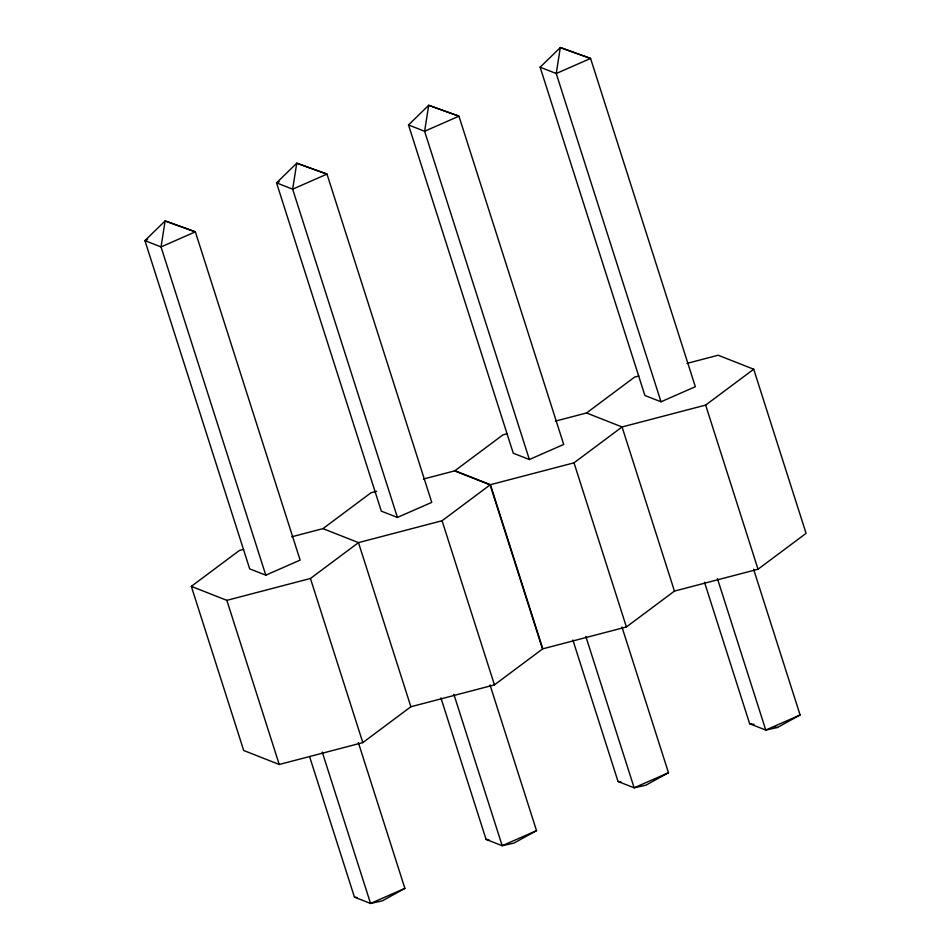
<?xml version="1.0" encoding="UTF-8"?>
<svg xmlns="http://www.w3.org/2000/svg" width="951" height="951" viewBox="0 0 951 951"><rect width="100%" height="100%" fill="white"/><g stroke="black" fill="none" stroke-linecap="round" stroke-linejoin="round"><path stroke-width="1.43" d="M408.502 124.95L428.699 105.288L458.941 116.177L563.705 444.45L529.374 459.523L513.267 453.223L408.502 124.95L424.61 131.262L458.941 116.177L428.699 105.288L424.61 131.262L529.374 459.523M540.132 67.212L560.329 47.55L590.571 58.439L695.336 386.712L661.004 401.786L644.897 395.485L540.132 67.212L556.24 73.524L590.571 58.439L560.329 47.55L556.24 73.524L661.004 401.786M423.421 479.042L454.59 470.888L490.11 484.879L542.498 649.01L494.449 684.875L410.868 706.748L362.818 742.612L279.237 764.485L243.706 750.494L191.329 586.363L239.379 550.498L243.622 549.381M291.791 536.78L322.96 528.625L371.009 492.761L376.679 491.275M191.329 586.363L226.849 600.354L310.43 578.481L358.479 542.617L442.06 520.744L490.11 484.879M555.372 421.127L586.541 412.972L634.59 377.107L638.846 375.99M490.431 484.701L574.012 462.828L622.073 426.963L705.642 405.09L753.703 369.226L806.079 533.356L758.03 569.221L674.449 591.094L626.4 626.959L542.819 648.832L490.431 484.701L454.911 470.709L502.96 434.845L507.216 433.727M358.372 742.636L404.888 888.377L382.302 900.847L370.557 903.45L354.45 897.15L309.741 757.067M490.003 684.898L536.519 830.639L513.932 843.109L502.187 845.712L486.08 839.4L440.919 697.915M621.954 626.982L668.47 772.723L645.884 785.193L634.139 787.797L618.031 781.496L572.871 639.999M704.501 582.262L749.661 723.759L765.769 730.059L777.514 727.456L800.1 714.986L753.596 569.245M147.56 239.45L144.921 240.603L249.685 568.876L265.793 575.177L300.124 560.103L195.359 231.83L165.117 220.941L144.921 240.603L161.028 246.915L195.359 231.83L165.117 220.941L161.028 246.915L265.793 575.177M279.19 181.712L276.551 182.865L381.315 511.139L397.423 517.439L431.754 502.366L326.989 174.092L296.748 163.203L276.551 182.865L292.658 189.178L326.989 174.092L296.748 163.203L292.658 189.178L397.423 517.439M404.888 888.377L370.557 903.45L322.234 752.051M536.519 830.639L502.187 845.712L453.865 694.313M668.47 772.723L634.139 787.797L585.816 636.397M800.1 714.986L765.769 730.059L717.446 578.66M687.002 363.389L718.171 355.234L753.703 369.226M749.661 723.759L754.06 724.341M774.59 727.063L777.514 727.456M618.031 781.496L620.967 781.877M486.08 839.4L489.016 839.792M354.45 897.15L357.386 897.53M586.541 412.972L622.073 426.963L674.449 591.094M322.96 528.625L358.479 542.617L410.868 706.748M705.642 405.09L758.03 569.221M574.012 462.828L626.4 626.959M442.06 520.744L494.449 684.875M310.43 578.481L362.818 742.612M226.849 600.354L279.237 764.485"/></g></svg>
